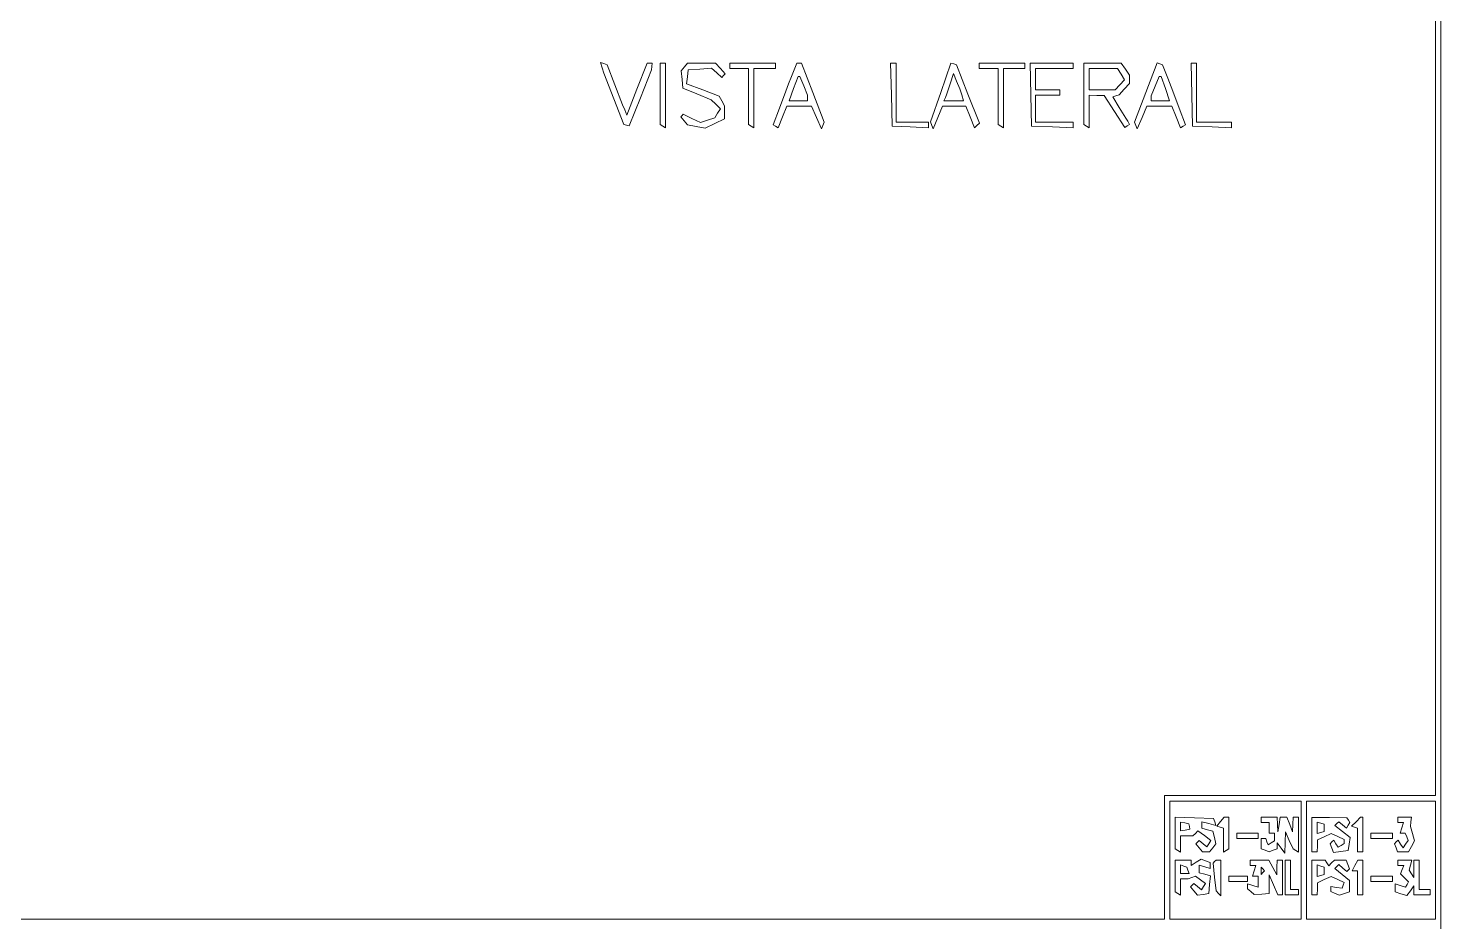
# Paper-space layout 'AN-01-DGE-004' of a CAD drawing. Header units: metres, sheet in millimetres. Extents: x 12 to 193, y 4 to 291.
# Drawn here: x 128.6 to 193.2, y 115.5 to 156.4 of the extents above; entities that cross this region are included whole.
import ezdxf

# ---------------------------------------------------------------- set-up
doc = ezdxf.new("R2010")
doc.units = ezdxf.units.M
doc.layers.add('DGE_CONTORNOS', color=7, linetype='Continuous', lineweight=0)
doc.layers.add('DGE_DATOS', color=7, linetype='Continuous', lineweight=0)

# ---------------------------------------------------------------- blocks, each defined once
blk = doc.blocks.new('LP_REF_DGE_MT_004')
at = {"layer": 'DGE_CONTORNOS'}
for points in [[(28.829, 147.467), (28.829, 24.387), (111.028, 24.387), (193.226, 24.387), (193.226, 147.467), (193.226, 270.547), (111.028, 270.547), (28.829, 270.547)], [(192.981, 195.778), (192.981, 121.255), (186.78, 121.255), (180.58, 121.255), (180.58, 118.431), (180.58, 115.607), (111.457, 115.607), (42.335, 115.607), (42.335, 192.954), (42.335, 270.301), (117.658, 270.301), (192.981, 270.301)], [(154.849, 154.558), (154.926, 154.315), (155.383, 153.139), (155.841, 151.963), (155.964, 151.935), (156.086, 151.906), (156.598, 153.186), (157.11, 154.465), (157.12, 154.618), (157.13, 154.772), (157.017, 154.772), (156.903, 154.772), (156.443, 153.582), (155.982, 152.393), (155.884, 152.631), (155.785, 152.869), (155.43, 153.784), (155.074, 154.7), (154.923, 154.75), (154.771, 154.801)], [(157.498, 153.367), (157.498, 151.963), (157.621, 151.887), (157.744, 151.811), (157.744, 153.291), (157.744, 154.772), (157.621, 154.772), (157.498, 154.772)], [(158.61, 154.596), (158.464, 154.42), (158.503, 154.019), (158.542, 153.619), (159.189, 153.36), (159.836, 153.1), (160.046, 152.89), (160.257, 152.68), (160.127, 152.475), (159.998, 152.27), (159.67, 152.161), (159.343, 152.051), (158.953, 152.246), (158.563, 152.44), (158.504, 152.381), (158.445, 152.322), (158.598, 152.138), (158.751, 151.955), (159.156, 151.879), (159.562, 151.802), (160.003, 152.012), (160.445, 152.222), (160.445, 152.523), (160.445, 152.824), (160.327, 153.044), (160.209, 153.265), (159.461, 153.545), (158.713, 153.824), (158.75, 154.145), (158.787, 154.465), (159.322, 154.503), (159.856, 154.542), (160.09, 154.33), (160.324, 154.119), (160.404, 154.199), (160.484, 154.279), (160.261, 154.526), (160.039, 154.772), (159.397, 154.772), (158.756, 154.772)], [(160.69, 154.649), (160.69, 154.526), (161.12, 154.526), (161.55, 154.526), (161.55, 153.244), (161.55, 151.963), (161.673, 151.887), (161.795, 151.811), (161.795, 153.169), (161.795, 154.526), (162.287, 154.526), (162.778, 154.526), (162.778, 154.649), (162.778, 154.772), (161.734, 154.772), (160.69, 154.772)], [(163.634, 154.465), (163.514, 154.158), (163.381, 153.82), (163.247, 153.483), (162.958, 152.719), (162.668, 151.954), (162.783, 151.884), (162.897, 151.813), (163.096, 152.31), (163.295, 152.808), (163.865, 152.806), (164.435, 152.805), (164.662, 152.284), (164.89, 151.764), (164.95, 151.919), (165.009, 152.075), (164.49, 153.423), (163.971, 154.772), (163.863, 154.772), (163.754, 154.772)], [(168.084, 153.329), (168.118, 151.887), (168.947, 151.85), (169.776, 151.814), (169.776, 151.943), (169.776, 152.071), (169.039, 152.071), (168.303, 152.071), (168.303, 153.421), (168.303, 154.772), (168.176, 154.772), (168.049, 154.772)], [(170.342, 153.43), (169.874, 152.084), (169.936, 151.924), (169.998, 151.764), (170.213, 152.286), (170.427, 152.808), (170.962, 152.808), (171.497, 152.808), (171.696, 152.308), (171.896, 151.809), (172.003, 151.917), (172.111, 152.024), (171.588, 153.357), (171.064, 154.69), (170.938, 154.733), (170.811, 154.775)], [(172.109, 154.649), (172.109, 154.526), (172.538, 154.526), (172.968, 154.526), (172.968, 153.244), (172.968, 151.963), (173.091, 151.887), (173.214, 151.811), (173.214, 153.169), (173.214, 154.526), (173.705, 154.526), (174.196, 154.526), (174.196, 154.649), (174.196, 154.772), (173.152, 154.772), (172.109, 154.772)], [(174.468, 153.329), (174.503, 151.887), (175.454, 151.851), (176.406, 151.815), (176.406, 151.943), (176.406, 152.071), (175.546, 152.071), (174.687, 152.071), (174.687, 152.685), (174.687, 153.299), (175.239, 153.299), (175.792, 153.299), (175.792, 153.421), (175.792, 153.544), (175.239, 153.544), (174.687, 153.544), (174.687, 154.035), (174.687, 154.526), (175.546, 154.526), (176.406, 154.526), (176.406, 154.649), (176.406, 154.772), (175.42, 154.772), (174.434, 154.772)], [(176.897, 153.367), (176.897, 151.963), (177.02, 151.887), (177.142, 151.811), (177.142, 152.555), (177.142, 153.299), (177.48, 153.298), (177.818, 153.296), (178.291, 152.562), (178.765, 151.827), (178.876, 151.896), (178.988, 151.965), (178.903, 152.11), (178.817, 152.255), (178.515, 152.74), (178.213, 153.226), (178.36, 153.275), (178.507, 153.324), (178.745, 153.58), (178.984, 153.836), (178.984, 154.031), (178.984, 154.226), (178.793, 154.499), (178.602, 154.772), (177.749, 154.772), (176.897, 154.772)], [(178.595, 154.269), (178.755, 154.012), (178.544, 153.778), (178.332, 153.544), (177.737, 153.544), (177.142, 153.544), (177.142, 154.035), (177.142, 154.526), (177.788, 154.526), (178.434, 154.526)], [(179.732, 153.422), (179.211, 152.064), (179.269, 151.914), (179.327, 151.764), (179.555, 152.284), (179.782, 152.805), (180.352, 152.806), (180.922, 152.808), (181.121, 152.31), (181.32, 151.813), (181.434, 151.884), (181.549, 151.954), (181.26, 152.719), (180.971, 153.483), (180.731, 154.091), (180.491, 154.699), (180.371, 154.739), (180.252, 154.779)], [(181.835, 153.329), (181.869, 151.887), (182.759, 151.851), (183.65, 151.815), (183.65, 151.943), (183.65, 152.071), (182.851, 152.071), (182.053, 152.071), (182.053, 153.421), (182.053, 154.772), (181.927, 154.772), (181.8, 154.772)], [(164.073, 153.732), (164.251, 153.306), (164.251, 153.18), (164.251, 153.053), (163.827, 153.053), (163.403, 153.053), (163.608, 153.606), (163.813, 154.158), (163.854, 154.158), (163.895, 154.158)], [(171.303, 153.321), (171.388, 153.053), (170.94, 153.053), (170.492, 153.053), (170.556, 153.207), (170.619, 153.36), (170.771, 153.826), (170.923, 154.292), (171.071, 153.941), (171.218, 153.59)], [(180.623, 153.606), (180.811, 153.053), (180.389, 153.053), (179.966, 153.053), (179.966, 153.161), (179.966, 153.269), (180.152, 153.713), (180.338, 154.158), (180.386, 154.158), (180.434, 154.158)], [(186.842, 118.308), (186.842, 115.607), (183.834, 115.607), (180.826, 115.607), (180.826, 118.308), (180.826, 121.009), (183.834, 121.009), (186.842, 121.009)], [(192.981, 118.308), (192.981, 115.607), (190.034, 115.607), (187.087, 115.607), (187.087, 118.308), (187.087, 121.009), (190.034, 121.009), (192.981, 121.009)], [(181.071, 119.541), (181.071, 118.814), (181.194, 118.738), (181.317, 118.662), (181.317, 119.038), (181.317, 119.413), (181.599, 119.413), (181.882, 119.413), (181.998, 119.529), (182.115, 119.646), (182.409, 119.424), (182.703, 119.201), (182.613, 119.056), (182.523, 118.91), (182.346, 119.057), (182.17, 119.203), (182.094, 119.127), (182.018, 119.051), (182.174, 118.864), (182.329, 118.677), (182.483, 118.677), (182.637, 118.677), (182.789, 118.859), (182.94, 119.042), (182.867, 119.336), (182.793, 119.629), (182.546, 119.694), (182.299, 119.759), (182.299, 119.906), (182.299, 120.054), (182.618, 119.974), (182.937, 119.894), (182.884, 120.052), (182.831, 120.211), (181.951, 120.24), (181.071, 120.268)], [(183.143, 120.069), (182.974, 119.864), (183.128, 119.813), (183.281, 119.761), (183.281, 119.212), (183.281, 118.662), (183.404, 118.738), (183.527, 118.814), (183.527, 119.543), (183.527, 120.273), (183.419, 120.273), (183.311, 120.273)], [(185, 120.15), (185, 120.027), (185.184, 120.027), (185.368, 120.027), (185.368, 119.782), (185.368, 119.536), (185.491, 119.536), (185.614, 119.536), (185.614, 119.359), (185.614, 119.182), (185.468, 119.092), (185.322, 119.002), (185.273, 119.146), (185.225, 119.291), (185.113, 119.291), (185, 119.291), (185, 119.058), (185, 118.826), (185.184, 118.755), (185.368, 118.684), (185.553, 118.755), (185.737, 118.826), (185.737, 118.959), (185.737, 119.092), (185.917, 118.854), (186.097, 118.615), (186.111, 119.106), (186.125, 119.597), (186.296, 119.208), (186.466, 118.818), (186.593, 118.74), (186.719, 118.662), (186.719, 119.467), (186.719, 120.273), (186.596, 120.273), (186.473, 120.273), (186.46, 119.935), (186.447, 119.597), (186.314, 119.935), (186.18, 120.273), (186.028, 120.273), (185.876, 120.273), (185.825, 119.935), (185.774, 119.597), (185.755, 119.935), (185.737, 120.273), (185.368, 120.273), (185, 120.273)], [(187.333, 119.465), (187.333, 118.677), (187.456, 118.677), (187.578, 118.677), (187.579, 118.953), (187.58, 119.229), (187.896, 119.376), (188.211, 119.522), (188.509, 119.387), (188.806, 119.251), (188.806, 119.155), (188.806, 119.059), (188.67, 118.975), (188.533, 118.891), (188.431, 119.056), (188.328, 119.222), (188.245, 119.139), (188.162, 119.056), (188.238, 118.858), (188.314, 118.66), (188.652, 118.699), (188.99, 118.738), (189.033, 119.041), (189.076, 119.344), (188.731, 119.619), (188.386, 119.894), (188.47, 119.978), (188.555, 120.062), (188.731, 119.916), (188.907, 119.77), (188.987, 119.898), (189.066, 120.027), (188.999, 120.136), (188.931, 120.245), (188.132, 120.25), (187.333, 120.254)], [(189.351, 120.063), (189.142, 119.854), (189.281, 119.808), (189.42, 119.761), (189.42, 119.219), (189.42, 118.677), (189.543, 118.677), (189.666, 118.677), (189.666, 119.475), (189.666, 120.273), (189.613, 120.273), (189.56, 120.273)], [(191.262, 120.15), (191.262, 120.027), (191.393, 120.027), (191.524, 120.027), (191.446, 119.782), (191.368, 119.536), (191.486, 119.536), (191.604, 119.536), (191.667, 119.371), (191.73, 119.207), (191.619, 119.034), (191.507, 118.861), (191.391, 119.041), (191.275, 119.222), (191.192, 119.139), (191.109, 119.056), (191.181, 118.866), (191.254, 118.677), (191.499, 118.677), (191.744, 118.677), (191.882, 118.934), (192.019, 119.191), (191.928, 119.517), (191.836, 119.843), (191.864, 120.058), (191.891, 120.273), (191.576, 120.273), (191.262, 120.273)], [(181.722, 119.845), (181.747, 119.724), (181.532, 119.682), (181.317, 119.641), (181.317, 119.843), (181.317, 120.045), (181.507, 120.005), (181.698, 119.966)], [(187.885, 119.782), (187.885, 119.618), (187.732, 119.567), (187.578, 119.516), (187.578, 119.782), (187.578, 120.048), (187.732, 119.996), (187.885, 119.945)], [(183.895, 119.413), (183.895, 119.291), (184.386, 119.291), (184.877, 119.291), (184.877, 119.413), (184.877, 119.536), (184.386, 119.536), (183.895, 119.536)], [(190.034, 119.413), (190.034, 119.291), (190.525, 119.291), (191.016, 119.291), (191.016, 119.413), (191.016, 119.536), (190.525, 119.536), (190.034, 119.536)], [(181.071, 117.579), (181.071, 116.85), (181.194, 116.774), (181.317, 116.698), (181.317, 117.073), (181.317, 117.449), (181.491, 117.449), (181.665, 117.449), (181.832, 117.513), (181.999, 117.577), (182.229, 117.409), (182.459, 117.241), (182.368, 117.093), (182.277, 116.946), (182.101, 117.092), (181.925, 117.238), (181.849, 117.162), (181.773, 117.087), (181.933, 116.893), (182.093, 116.7), (182.35, 116.737), (182.606, 116.774), (182.645, 117.182), (182.684, 117.59), (182.43, 117.657), (182.176, 117.723), (182.176, 117.901), (182.176, 118.079), (182.422, 118.001), (182.667, 117.923), (182.667, 118.058), (182.667, 118.193), (182.467, 118.27), (182.266, 118.347), (182.037, 118.204), (181.808, 118.061), (181.808, 118.185), (181.808, 118.308), (181.44, 118.308), (181.071, 118.308)], [(182.879, 118.234), (182.805, 118.159), (182.875, 117.528), (182.945, 116.896), (183.051, 116.78), (183.158, 116.663), (183.158, 117.486), (183.158, 118.308), (183.056, 118.308), (182.954, 118.308)], [(184.509, 118.186), (184.509, 118.063), (184.64, 118.063), (184.771, 118.063), (184.693, 117.817), (184.615, 117.572), (184.746, 117.572), (184.877, 117.572), (184.877, 117.318), (184.877, 117.064), (184.632, 117.142), (184.386, 117.22), (184.386, 117.104), (184.386, 116.988), (184.54, 116.861), (184.693, 116.734), (185.031, 116.754), (185.368, 116.774), (185.375, 117.203), (185.381, 117.633), (185.572, 117.173), (185.763, 116.712), (185.873, 116.712), (185.982, 116.712), (185.982, 117.51), (185.982, 118.308), (185.86, 118.308), (185.737, 118.308), (185.732, 117.971), (185.727, 117.633), (185.544, 117.971), (185.361, 118.308), (184.935, 118.308), (184.509, 118.308)], [(186.105, 117.51), (186.105, 116.712), (186.412, 116.712), (186.719, 116.712), (186.719, 116.835), (186.719, 116.958), (186.535, 116.958), (186.351, 116.958), (186.351, 117.633), (186.351, 118.308), (186.228, 118.308), (186.105, 118.308)], [(187.333, 117.51), (187.333, 116.712), (187.456, 116.712), (187.578, 116.712), (187.579, 116.989), (187.58, 117.265), (187.896, 117.411), (188.211, 117.558), (188.512, 117.421), (188.812, 117.284), (188.767, 117.152), (188.722, 117.019), (188.457, 117.058), (188.192, 117.096), (188.192, 116.979), (188.192, 116.861), (188.394, 116.784), (188.595, 116.707), (188.823, 116.779), (189.052, 116.852), (189.052, 117.115), (189.052, 117.378), (188.714, 117.648), (188.376, 117.918), (188.466, 118.008), (188.555, 118.098), (188.745, 117.94), (188.935, 117.782), (188.996, 117.844), (189.057, 117.905), (188.98, 118.107), (188.903, 118.308), (188.633, 118.308), (188.364, 118.308), (188.231, 118.175), (188.097, 118.041), (188.015, 118.175), (187.932, 118.308), (187.633, 118.308), (187.333, 118.308)], [(189.297, 118.063), (189.166, 117.817), (189.293, 117.817), (189.42, 117.817), (189.42, 117.265), (189.42, 116.712), (189.543, 116.712), (189.666, 116.712), (189.666, 117.51), (189.666, 118.308), (189.547, 118.308), (189.429, 118.308)], [(191.262, 118.186), (191.262, 118.063), (191.398, 118.063), (191.533, 118.063), (191.459, 117.87), (191.385, 117.676), (191.57, 117.491), (191.755, 117.306), (191.682, 117.188), (191.609, 117.071), (191.374, 117.145), (191.139, 117.22), (191.139, 117.036), (191.139, 116.852), (191.406, 116.767), (191.673, 116.682), (191.835, 116.905), (191.998, 117.128), (191.998, 116.92), (191.998, 116.712), (192.367, 116.712), (192.735, 116.712), (192.735, 116.835), (192.735, 116.958), (192.489, 116.958), (192.244, 116.958), (192.244, 117.633), (192.244, 118.308), (192.121, 118.308), (191.998, 118.308), (191.996, 117.909), (191.995, 117.51), (191.889, 117.677), (191.783, 117.844), (191.843, 118.076), (191.904, 118.308), (191.583, 118.308), (191.262, 118.308)], [(181.657, 117.84), (181.706, 117.694), (181.511, 117.694), (181.317, 117.694), (181.317, 117.889), (181.317, 118.083), (181.463, 118.035), (181.608, 117.986)], [(185.082, 117.735), (185, 117.654), (185, 117.817), (185, 117.981), (185.082, 117.899), (185.164, 117.817)], [(187.885, 117.817), (187.885, 117.654), (187.732, 117.602), (187.578, 117.551), (187.578, 117.817), (187.578, 118.083), (187.732, 118.032), (187.885, 117.981)], [(183.527, 117.449), (183.527, 117.326), (183.956, 117.326), (184.386, 117.326), (184.386, 117.449), (184.386, 117.572), (183.956, 117.572), (183.527, 117.572)], [(190.034, 117.449), (190.034, 117.326), (190.525, 117.326), (191.016, 117.326), (191.016, 117.449), (191.016, 117.572), (190.525, 117.572), (190.034, 117.572)]]:
    blk.add_lwpolyline(points, close=True, dxfattribs=at)

psp = doc.layouts.new('AN-01-DGE-004')

# ---------------------------------------------------------------- block references
at = {"layer": 'DGE_DATOS'}
psp.add_blockref('LP_REF_DGE_MT_004', (0, 0), dxfattribs=at)

doc.saveas('drawing.dxf')
